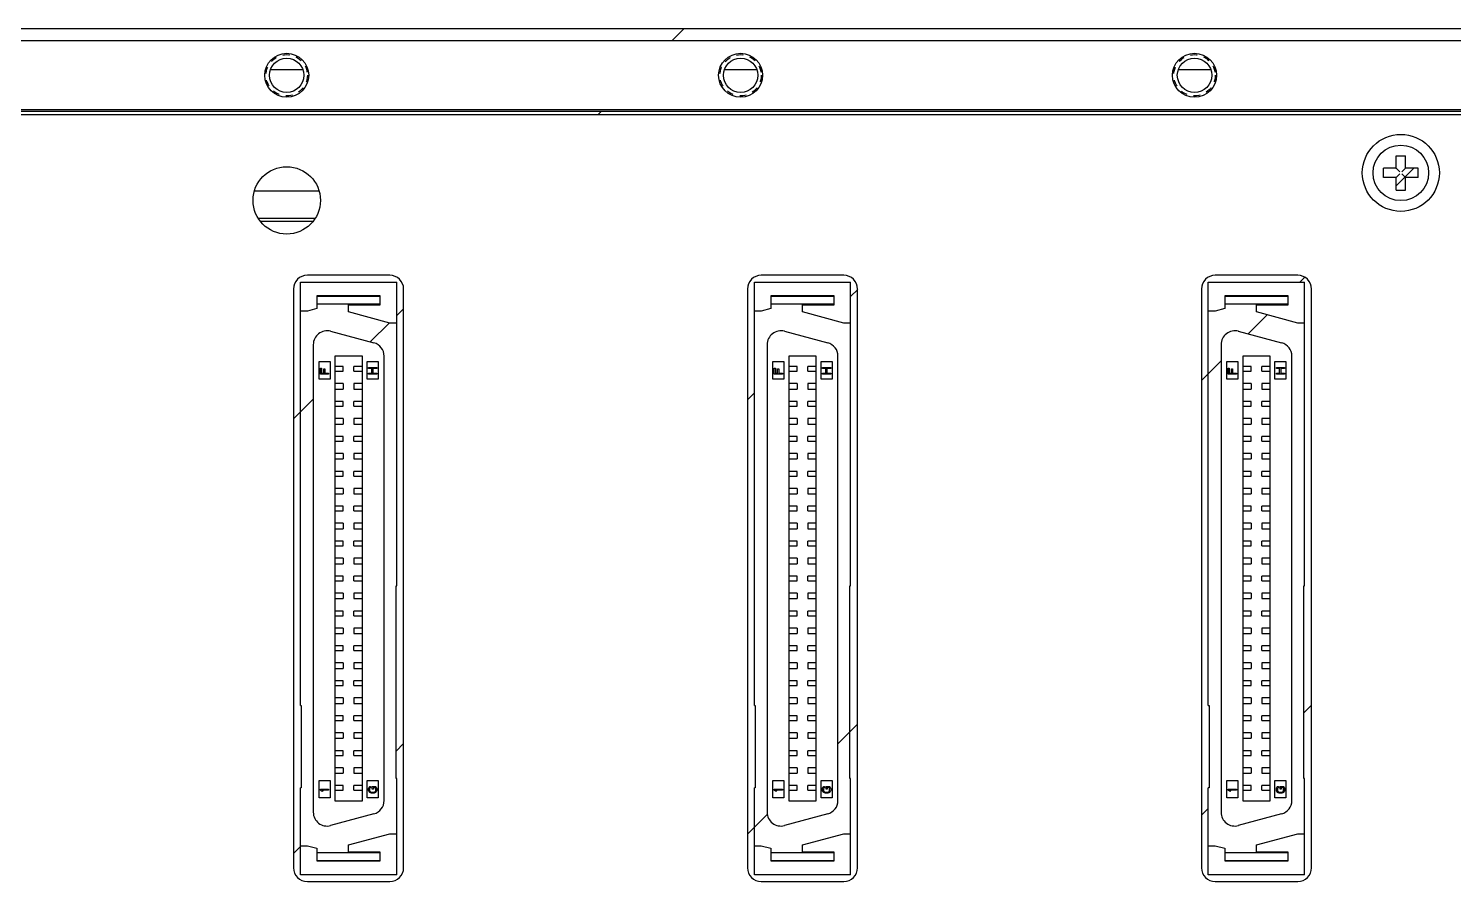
# Model space of a CAD drawing. Header units: inches. Extents: x 18 to 436, y 25 to 155.
# Drawn here: x 231.4 to 335, y 93.4 to 155.4 of the extents above; entities that cross this region are included whole.
import ezdxf

# ---------------------------------------------------------------- set-up
doc = ezdxf.new("R2010")
doc.units = ezdxf.units.IN
doc.header["$LTSCALE"] = 4.84
doc.header["$MEASUREMENT"] = 0
doc.linetypes.add('HIDDEN', pattern=[0.2, 0.1, -0.1])
for name, color, linetype in [('BSM712_PCB_ADXF_CONTINUOUS_LINE', 7, 'CONTINUOUS'), ('BSMJ712_4_001_DXF_HIDDEN_LINE', 7, 'CONTINUOUS'), ('BSMJ712_4_00DXF_CONTINUOUS_LINE', 7, 'CONTINUOUS'), ('BSMJ712_4_01DXF_CONTINUOUS_LINE', 7, 'CONTINUOUS'), ('C-1734101-5-DXF_CONTINUOUS_LINE', 7, 'CONTINUOUS'), ('GBT819_2-M2_DXF_CONTINUOUS_LINE', 7, 'CONTINUOUS')]:
    doc.layers.add(name, color=color, linetype=linetype)

msp = doc.modelspace()

# ---------------------------------------------------------------- linework, layer by layer
at = {"layer": 'BSM712_PCB_ADXF_CONTINUOUS_LINE', "color": 7, "linetype": 'Continuous'}
msp.add_line((248.29, 141.44), (252.15, 141.44), dxfattribs=at)
at = {"layer": 'BSMJ712_4_001_DXF_HIDDEN_LINE', "color": 8, "linetype": 'HIDDEN'}
for centre in [(250.22, 152.04), (283.22, 152.04), (316.22, 152.04)]:
    msp.add_circle(centre, 1.5, dxfattribs=at)
at = {"layer": 'BSMJ712_4_00DXF_CONTINUOUS_LINE', "color": 7, "linetype": 'Continuous'}
for p, q in [((20.22, 155.44), (431.22, 155.44)), ((251.4, 152.44), (249.04, 152.44)), ((284.4, 152.44), (282.04, 152.44)), ((317.4, 152.44), (315.04, 152.44)), ((20.22, 149.44), (431.22, 149.44)), ((20.52, 149.19), (430.92, 149.19)), ((247.88, 143.64), (252.56, 143.64)), ((248.15, 141.64), (252.29, 141.64)), ((257.72, 137.49), (251.72, 137.49)), ((290.72, 137.49), (284.72, 137.49)), ((323.72, 137.49), (317.72, 137.49)), ((250.72, 136.49), (250.72, 94.39)), ((258.72, 94.39), (258.72, 136.49)), ((283.72, 136.49), (283.72, 94.39)), ((291.72, 94.39), (291.72, 136.49)), ((316.72, 136.49), (316.72, 94.39)), ((324.72, 94.39), (324.72, 136.49)), ((251.72, 93.39), (257.72, 93.39)), ((284.72, 93.39), (290.72, 93.39)), ((317.72, 93.39), (323.72, 93.39))]:
    msp.add_line(p, q, dxfattribs=at)
at = {"layer": 'BSMJ712_4_00DXF_CONTINUOUS_LINE', "color": 2, "linetype": 'Continuous'}
for p, q in [((278.21, 154.54), (279.11, 155.44)), ((272.86, 149.19), (273.11, 149.44)), ((330.88, 144), (332.17, 145.28)), ((323.88, 136.99), (324.23, 137.35)), ((291.22, 135.94), (291.75, 136.46)), ((322.84, 135.96), (322.88, 136)), ((258.22, 134.56), (258.72, 135.06)), ((322.23, 135.35), (322.27, 135.39)), ((256.3, 132.64), (257.7, 134.04)), ((320.11, 133.23), (321.5, 134.62)), ((316.72, 129.84), (318.15, 131.26)), ((250.72, 127.06), (252.15, 128.48)), ((283.72, 128.44), (284.22, 128.94)), ((324.17, 105.66), (324.72, 106.21)), ((290.3, 103.41), (291.72, 104.84)), ((258.17, 102.88), (258.72, 103.44)), ((316.72, 98.21), (317.22, 98.71)), ((283.72, 96.84), (285.16, 98.28)), ((250.72, 95.44), (251.25, 95.97))]:
    msp.add_line(p, q, dxfattribs=at)
at = {"layer": 'BSMJ712_4_00DXF_CONTINUOUS_LINE', "color": 7, "linetype": 'Continuous'}
for centre, radius in [((250.22, 152.04), 1.25), ((283.22, 152.04), 1.25), ((316.22, 152.04), 1.25), ((331.22, 144.94), 2.8), ((250.22, 142.94), 2.45)]:
    msp.add_circle(centre, radius, dxfattribs=at)
for centre, radius, start, end in [((249.21, 150.82), 1.62, 90.0022, 96.4011), ((251.23, 150.82), 1.62, 83.5989, 89.9978), ((282.21, 150.82), 1.62, 90.0022, 96.4011), ((284.23, 150.82), 1.62, 83.5989, 89.9978), ((315.21, 150.82), 1.62, 90.0022, 96.4011), ((317.23, 150.82), 1.62, 83.5989, 89.9978), ((251.72, 136.49), 1, 90, 180), ((257.72, 136.49), 1, 0, 90), ((284.72, 136.49), 1, 90, 180), ((290.72, 136.49), 1, 0, 90), ((317.72, 136.49), 1, 90, 180), ((323.72, 136.49), 1, 0, 90), ((251.72, 94.39), 1, 180, 270), ((257.72, 94.39), 1, 270, 0), ((284.72, 94.39), 1, 180, 270), ((290.72, 94.39), 1, 270, 0), ((317.72, 94.39), 1, 180, 270), ((323.72, 94.39), 1, 270, 0)]:
    msp.add_arc(centre, radius, start, end, dxfattribs=at)
at = {"layer": 'BSMJ712_4_01DXF_CONTINUOUS_LINE', "color": 7, "linetype": 'Continuous'}
for p, q in [((431.02, 154.54), (20.42, 154.54)), ((20.42, 149.54), (431.02, 149.54))]:
    msp.add_line(p, q, dxfattribs=at)
for centre in [(250.22, 152.04), (283.22, 152.04), (316.22, 152.04)]:
    msp.add_circle(centre, 1.6, dxfattribs=at)
at = {"layer": 'C-1734101-5-DXF_CONTINUOUS_LINE', "color": 7, "linetype": 'Continuous'}
for p, q in [((251.22, 106.2), (251.22, 136.99)), ((251.22, 136.99), (258.22, 136.99)), ((258.22, 114.89), (258.22, 136.99)), ((284.22, 106.2), (284.22, 136.99)), ((284.22, 136.99), (291.22, 136.99)), ((291.22, 114.89), (291.22, 136.99)), ((317.22, 136.99), (324.22, 136.99)), ((317.22, 106.2), (317.22, 136.99)), ((324.22, 114.89), (324.22, 136.99)), ((252.42, 136), (252.42, 135.07)), ((257.02, 136), (252.42, 136)), ((257.02, 135.96), (252.42, 135.96)), ((257.02, 135.35), (257.02, 136)), ((290.02, 136), (285.42, 136)), ((285.42, 136), (285.42, 135.07)), ((290.02, 135.96), (285.42, 135.96)), ((290.02, 135.35), (290.02, 136)), ((323.02, 136), (318.42, 136)), ((318.42, 136), (318.42, 135.07)), ((323.02, 135.96), (318.42, 135.96)), ((323.02, 135.35), (323.02, 136)), ((251.72, 134.89), (251.22, 134.89)), ((252.42, 135.07), (251.72, 134.89)), ((257.02, 135.39), (252.42, 135.39)), ((254.72, 134.83), (254.72, 135.35)), ((254.72, 135.35), (257.02, 135.35)), ((257.72, 134.02), (254.72, 134.83)), ((284.72, 134.89), (284.22, 134.89)), ((285.42, 135.07), (284.72, 134.89)), ((290.02, 135.39), (285.42, 135.39)), ((287.72, 135.35), (290.02, 135.35)), ((287.72, 134.83), (287.72, 135.35)), ((290.72, 134.02), (287.72, 134.83)), ((317.72, 134.89), (317.22, 134.89)), ((318.42, 135.07), (317.72, 134.89)), ((323.02, 135.39), (318.42, 135.39)), ((320.72, 135.35), (323.02, 135.35)), ((320.72, 134.83), (320.72, 135.35)), ((323.72, 134.02), (320.72, 134.83)), ((258.22, 134.02), (257.72, 134.02)), ((291.22, 134.02), (290.72, 134.02)), ((324.22, 134.02), (323.72, 134.02)), ((253.4, 133.42), (256.55, 132.58)), ((286.4, 133.42), (289.55, 132.58)), ((319.4, 133.42), (322.55, 132.58)), ((252.15, 132.45), (252.15, 98.43)), ((253.75, 99.25), (253.75, 131.63)), ((253.75, 131.63), (255.7, 131.63)), ((255.7, 131.63), (255.7, 99.25)), ((257.3, 99.28), (257.3, 131.61)), ((285.15, 132.45), (285.15, 98.43)), ((286.75, 131.63), (288.7, 131.63)), ((286.75, 99.25), (286.75, 131.63)), ((288.7, 131.63), (288.7, 99.25)), ((290.3, 99.28), (290.3, 131.61)), ((318.15, 132.45), (318.15, 98.43)), ((319.75, 131.63), (321.7, 131.63)), ((319.75, 99.25), (319.75, 131.63)), ((321.7, 131.63), (321.7, 99.25)), ((323.3, 99.28), (323.3, 131.61)), ((252.57, 129.94), (252.57, 131.21)), ((252.57, 131.21), (253.37, 131.21)), ((252.67, 130.29), (252.67, 130.74)), ((252.67, 130.74), (252.75, 130.74)), ((252.75, 130.74), (252.75, 130.37)), ((252.91, 130.37), (252.91, 130.69)), ((252.91, 130.69), (252.99, 130.69)), ((252.99, 130.69), (252.99, 130.37)), ((253.37, 131.21), (253.37, 129.94)), ((254.33, 130.85), (253.75, 130.85)), ((254.33, 130.51), (254.33, 130.85)), ((255.11, 130.51), (255.11, 130.85)), ((255.7, 130.85), (255.11, 130.85)), ((256.07, 129.94), (256.07, 131.21)), ((256.07, 131.21), (256.87, 131.21)), ((256.17, 130.72), (256.17, 130.79)), ((256.17, 130.79), (256.77, 130.79)), ((256.41, 130.72), (256.17, 130.72)), ((256.41, 130.37), (256.41, 130.72)), ((256.49, 130.72), (256.49, 130.37)), ((256.77, 130.72), (256.49, 130.72)), ((256.77, 130.79), (256.77, 130.72)), ((256.87, 131.21), (256.87, 129.94)), ((285.57, 131.21), (286.37, 131.21)), ((285.57, 129.94), (285.57, 131.21)), ((285.67, 130.74), (285.75, 130.74)), ((285.67, 130.29), (285.67, 130.74)), ((285.75, 130.74), (285.75, 130.37)), ((285.91, 130.69), (285.99, 130.69)), ((285.91, 130.37), (285.91, 130.69)), ((285.99, 130.69), (285.99, 130.37)), ((286.37, 131.21), (286.37, 129.94)), ((287.33, 130.85), (286.75, 130.85)), ((287.33, 130.51), (287.33, 130.85)), ((288.7, 130.85), (288.11, 130.85)), ((288.11, 130.51), (288.11, 130.85)), ((289.07, 131.21), (289.87, 131.21)), ((289.07, 129.94), (289.07, 131.21)), ((289.17, 130.79), (289.77, 130.79)), ((289.17, 130.72), (289.17, 130.79)), ((289.41, 130.72), (289.17, 130.72)), ((289.41, 130.37), (289.41, 130.72)), ((289.77, 130.72), (289.49, 130.72)), ((289.49, 130.72), (289.49, 130.37)), ((289.77, 130.79), (289.77, 130.72)), ((289.87, 131.21), (289.87, 129.94)), ((318.57, 131.21), (319.37, 131.21)), ((318.57, 129.94), (318.57, 131.21)), ((318.67, 130.74), (318.75, 130.74)), ((318.67, 130.29), (318.67, 130.74)), ((318.75, 130.74), (318.75, 130.37)), ((318.91, 130.69), (318.99, 130.69)), ((318.91, 130.37), (318.91, 130.69)), ((318.99, 130.69), (318.99, 130.37)), ((319.37, 131.21), (319.37, 129.94)), ((320.33, 130.85), (319.75, 130.85)), ((320.33, 130.51), (320.33, 130.85)), ((321.7, 130.85), (321.11, 130.85)), ((321.11, 130.51), (321.11, 130.85)), ((322.07, 131.21), (322.87, 131.21)), ((322.07, 129.94), (322.07, 131.21)), ((322.17, 130.79), (322.77, 130.79)), ((322.17, 130.72), (322.17, 130.79)), ((322.41, 130.72), (322.17, 130.72)), ((322.41, 130.37), (322.41, 130.72)), ((322.77, 130.72), (322.49, 130.72)), ((322.49, 130.72), (322.49, 130.37)), ((322.77, 130.79), (322.77, 130.72)), ((322.87, 131.21), (322.87, 129.94)), ((253.37, 129.94), (252.57, 129.94)), ((253.27, 130.29), (252.67, 130.29)), ((252.75, 130.37), (252.91, 130.37)), ((252.99, 130.37), (253.27, 130.37)), ((253.27, 130.37), (253.27, 130.29)), ((253.75, 130.51), (254.33, 130.51)), ((254.33, 129.61), (253.75, 129.61)), ((254.33, 129.61), (254.33, 129.21)), ((255.11, 130.51), (255.7, 130.51)), ((255.11, 129.61), (255.11, 129.21)), ((255.7, 129.61), (255.11, 129.61)), ((256.87, 129.94), (256.07, 129.94)), ((256.17, 130.29), (256.17, 130.37)), ((256.17, 130.37), (256.41, 130.37)), ((256.77, 130.29), (256.17, 130.29)), ((256.49, 130.37), (256.77, 130.37)), ((256.77, 130.37), (256.77, 130.29)), ((286.37, 129.94), (285.57, 129.94)), ((286.27, 130.29), (285.67, 130.29)), ((285.75, 130.37), (285.91, 130.37)), ((285.99, 130.37), (286.27, 130.37)), ((286.27, 130.37), (286.27, 130.29)), ((286.75, 130.51), (287.33, 130.51)), ((287.33, 129.61), (286.75, 129.61)), ((287.33, 129.61), (287.33, 129.21)), ((288.11, 130.51), (288.7, 130.51)), ((288.7, 129.61), (288.11, 129.61)), ((288.11, 129.61), (288.11, 129.21)), ((289.87, 129.94), (289.07, 129.94)), ((289.17, 130.37), (289.41, 130.37)), ((289.17, 130.29), (289.17, 130.37)), ((289.77, 130.29), (289.17, 130.29)), ((289.49, 130.37), (289.77, 130.37)), ((289.77, 130.37), (289.77, 130.29)), ((319.37, 129.94), (318.57, 129.94)), ((319.27, 130.29), (318.67, 130.29)), ((318.75, 130.37), (318.91, 130.37)), ((318.99, 130.37), (319.27, 130.37)), ((319.27, 130.37), (319.27, 130.29)), ((319.75, 130.51), (320.33, 130.51)), ((320.33, 129.61), (319.75, 129.61)), ((320.33, 129.61), (320.33, 129.21)), ((321.11, 130.51), (321.7, 130.51)), ((321.7, 129.61), (321.11, 129.61)), ((321.11, 129.61), (321.11, 129.21)), ((322.87, 129.94), (322.07, 129.94)), ((322.17, 130.37), (322.41, 130.37)), ((322.17, 130.29), (322.17, 130.37)), ((322.77, 130.29), (322.17, 130.29)), ((322.49, 130.37), (322.77, 130.37)), ((322.77, 130.37), (322.77, 130.29)), ((253.75, 129.21), (254.33, 129.21)), ((255.11, 129.21), (255.7, 129.21)), ((286.75, 129.21), (287.33, 129.21)), ((288.11, 129.21), (288.7, 129.21)), ((319.75, 129.21), (320.33, 129.21)), ((321.11, 129.21), (321.7, 129.21)), ((254.33, 128.31), (253.75, 128.31)), ((253.75, 127.97), (254.33, 127.97)), ((254.33, 127.97), (254.33, 128.31)), ((255.11, 127.97), (255.11, 128.31)), ((255.7, 128.31), (255.11, 128.31)), ((255.11, 127.97), (255.7, 127.97)), ((287.33, 128.31), (286.75, 128.31)), ((286.75, 127.97), (287.33, 127.97)), ((287.33, 127.97), (287.33, 128.31)), ((288.7, 128.31), (288.11, 128.31)), ((288.11, 127.97), (288.11, 128.31)), ((288.11, 127.97), (288.7, 127.97)), ((320.33, 128.31), (319.75, 128.31)), ((319.75, 127.97), (320.33, 127.97)), ((320.33, 127.97), (320.33, 128.31)), ((321.7, 128.31), (321.11, 128.31)), ((321.11, 127.97), (321.11, 128.31)), ((321.11, 127.97), (321.7, 127.97)), ((254.33, 127.07), (253.75, 127.07)), ((253.75, 126.67), (254.33, 126.67)), ((254.33, 127.07), (254.33, 126.67)), ((255.11, 127.07), (255.11, 126.67)), ((255.7, 127.07), (255.11, 127.07)), ((255.11, 126.67), (255.7, 126.67)), ((287.33, 127.07), (286.75, 127.07)), ((286.75, 126.67), (287.33, 126.67)), ((287.33, 127.07), (287.33, 126.67)), ((288.7, 127.07), (288.11, 127.07)), ((288.11, 127.07), (288.11, 126.67)), ((288.11, 126.67), (288.7, 126.67)), ((320.33, 127.07), (319.75, 127.07)), ((319.75, 126.67), (320.33, 126.67)), ((320.33, 127.07), (320.33, 126.67)), ((321.7, 127.07), (321.11, 127.07)), ((321.11, 127.07), (321.11, 126.67)), ((321.11, 126.67), (321.7, 126.67)), ((254.33, 125.77), (253.75, 125.77)), ((253.75, 125.43), (254.33, 125.43)), ((254.33, 125.43), (254.33, 125.77)), ((255.11, 125.43), (255.11, 125.77)), ((255.7, 125.77), (255.11, 125.77)), ((255.11, 125.43), (255.7, 125.43)), ((287.33, 125.77), (286.75, 125.77)), ((286.75, 125.43), (287.33, 125.43)), ((287.33, 125.43), (287.33, 125.77)), ((288.7, 125.77), (288.11, 125.77)), ((288.11, 125.43), (288.11, 125.77)), ((288.11, 125.43), (288.7, 125.43)), ((320.33, 125.77), (319.75, 125.77)), ((319.75, 125.43), (320.33, 125.43)), ((320.33, 125.43), (320.33, 125.77)), ((321.7, 125.77), (321.11, 125.77)), ((321.11, 125.43), (321.11, 125.77)), ((321.11, 125.43), (321.7, 125.43)), ((254.33, 124.53), (253.75, 124.53)), ((254.33, 124.53), (254.33, 124.13)), ((255.11, 124.53), (255.11, 124.13)), ((255.7, 124.53), (255.11, 124.53)), ((287.33, 124.53), (286.75, 124.53)), ((287.33, 124.53), (287.33, 124.13)), ((288.7, 124.53), (288.11, 124.53)), ((288.11, 124.53), (288.11, 124.13)), ((320.33, 124.53), (319.75, 124.53)), ((320.33, 124.53), (320.33, 124.13)), ((321.7, 124.53), (321.11, 124.53)), ((321.11, 124.53), (321.11, 124.13)), ((253.75, 124.13), (254.33, 124.13)), ((255.11, 124.13), (255.7, 124.13)), ((286.75, 124.13), (287.33, 124.13)), ((288.11, 124.13), (288.7, 124.13)), ((319.75, 124.13), (320.33, 124.13)), ((321.11, 124.13), (321.7, 124.13)), ((254.33, 123.23), (253.75, 123.23)), ((253.75, 122.89), (254.33, 122.89)), ((254.33, 122.89), (254.33, 123.23)), ((255.11, 122.89), (255.11, 123.23)), ((255.7, 123.23), (255.11, 123.23)), ((255.11, 122.89), (255.7, 122.89)), ((287.33, 123.23), (286.75, 123.23)), ((286.75, 122.89), (287.33, 122.89)), ((287.33, 122.89), (287.33, 123.23)), ((288.7, 123.23), (288.11, 123.23)), ((288.11, 122.89), (288.11, 123.23)), ((288.11, 122.89), (288.7, 122.89)), ((320.33, 123.23), (319.75, 123.23)), ((319.75, 122.89), (320.33, 122.89)), ((320.33, 122.89), (320.33, 123.23)), ((321.7, 123.23), (321.11, 123.23)), ((321.11, 122.89), (321.11, 123.23)), ((321.11, 122.89), (321.7, 122.89)), ((254.33, 121.99), (253.75, 121.99)), ((253.75, 121.59), (254.33, 121.59)), ((254.33, 121.99), (254.33, 121.59)), ((255.11, 121.99), (255.11, 121.59)), ((255.7, 121.99), (255.11, 121.99)), ((255.11, 121.59), (255.7, 121.59)), ((287.33, 121.99), (286.75, 121.99)), ((286.75, 121.59), (287.33, 121.59)), ((287.33, 121.99), (287.33, 121.59)), ((288.7, 121.99), (288.11, 121.99)), ((288.11, 121.99), (288.11, 121.59)), ((288.11, 121.59), (288.7, 121.59)), ((320.33, 121.99), (319.75, 121.99)), ((319.75, 121.59), (320.33, 121.59)), ((320.33, 121.99), (320.33, 121.59)), ((321.7, 121.99), (321.11, 121.99)), ((321.11, 121.99), (321.11, 121.59)), ((321.11, 121.59), (321.7, 121.59)), ((254.33, 120.69), (253.75, 120.69)), ((253.75, 120.35), (254.33, 120.35)), ((254.33, 120.35), (254.33, 120.69)), ((255.11, 120.35), (255.11, 120.69)), ((255.7, 120.69), (255.11, 120.69)), ((255.11, 120.35), (255.7, 120.35)), ((287.33, 120.69), (286.75, 120.69)), ((286.75, 120.35), (287.33, 120.35)), ((287.33, 120.35), (287.33, 120.69)), ((288.7, 120.69), (288.11, 120.69)), ((288.11, 120.35), (288.11, 120.69)), ((288.11, 120.35), (288.7, 120.35)), ((320.33, 120.69), (319.75, 120.69)), ((319.75, 120.35), (320.33, 120.35)), ((320.33, 120.35), (320.33, 120.69)), ((321.7, 120.69), (321.11, 120.69)), ((321.11, 120.35), (321.11, 120.69)), ((321.11, 120.35), (321.7, 120.35)), ((254.33, 119.45), (253.75, 119.45)), ((254.33, 119.45), (254.33, 119.05)), ((255.11, 119.45), (255.11, 119.05)), ((255.7, 119.45), (255.11, 119.45)), ((287.33, 119.45), (286.75, 119.45)), ((287.33, 119.45), (287.33, 119.05)), ((288.7, 119.45), (288.11, 119.45)), ((288.11, 119.45), (288.11, 119.05)), ((320.33, 119.45), (319.75, 119.45)), ((320.33, 119.45), (320.33, 119.05)), ((321.7, 119.45), (321.11, 119.45)), ((321.11, 119.45), (321.11, 119.05)), ((253.75, 119.05), (254.33, 119.05)), ((254.33, 118.15), (253.75, 118.15)), ((254.33, 117.81), (254.33, 118.15)), ((255.11, 119.05), (255.7, 119.05)), ((255.11, 117.81), (255.11, 118.15)), ((255.7, 118.15), (255.11, 118.15)), ((286.75, 119.05), (287.33, 119.05)), ((287.33, 118.15), (286.75, 118.15)), ((287.33, 117.81), (287.33, 118.15)), ((288.11, 119.05), (288.7, 119.05)), ((288.7, 118.15), (288.11, 118.15)), ((288.11, 117.81), (288.11, 118.15)), ((319.75, 119.05), (320.33, 119.05)), ((320.33, 118.15), (319.75, 118.15)), ((320.33, 117.81), (320.33, 118.15)), ((321.11, 119.05), (321.7, 119.05)), ((321.7, 118.15), (321.11, 118.15)), ((321.11, 117.81), (321.11, 118.15)), ((253.75, 117.81), (254.33, 117.81)), ((255.11, 117.81), (255.7, 117.81)), ((286.75, 117.81), (287.33, 117.81)), ((288.11, 117.81), (288.7, 117.81)), ((319.75, 117.81), (320.33, 117.81)), ((321.11, 117.81), (321.7, 117.81)), ((254.33, 116.91), (253.75, 116.91)), ((253.75, 116.51), (254.33, 116.51)), ((254.33, 116.91), (254.33, 116.51)), ((255.11, 116.91), (255.11, 116.51)), ((255.7, 116.91), (255.11, 116.91)), ((255.11, 116.51), (255.7, 116.51)), ((287.33, 116.91), (286.75, 116.91)), ((286.75, 116.51), (287.33, 116.51)), ((287.33, 116.91), (287.33, 116.51)), ((288.7, 116.91), (288.11, 116.91)), ((288.11, 116.91), (288.11, 116.51)), ((288.11, 116.51), (288.7, 116.51)), ((320.33, 116.91), (319.75, 116.91)), ((319.75, 116.51), (320.33, 116.51)), ((320.33, 116.91), (320.33, 116.51)), ((321.7, 116.91), (321.11, 116.91)), ((321.11, 116.91), (321.11, 116.51)), ((321.11, 116.51), (321.7, 116.51)), ((254.33, 115.61), (253.75, 115.61)), ((253.75, 115.27), (254.33, 115.27)), ((254.33, 115.27), (254.33, 115.61)), ((255.11, 115.27), (255.11, 115.61)), ((255.7, 115.61), (255.11, 115.61)), ((255.11, 115.27), (255.7, 115.27)), ((287.33, 115.61), (286.75, 115.61)), ((286.75, 115.27), (287.33, 115.27)), ((287.33, 115.27), (287.33, 115.61)), ((288.7, 115.61), (288.11, 115.61)), ((288.11, 115.27), (288.11, 115.61)), ((288.11, 115.27), (288.7, 115.27)), ((320.33, 115.61), (319.75, 115.61)), ((319.75, 115.27), (320.33, 115.27)), ((320.33, 115.27), (320.33, 115.61)), ((321.7, 115.61), (321.11, 115.61)), ((321.11, 115.27), (321.11, 115.61)), ((321.11, 115.27), (321.7, 115.27)), ((254.33, 114.37), (253.75, 114.37)), ((253.75, 113.97), (254.33, 113.97)), ((254.33, 114.37), (254.33, 113.97)), ((255.11, 114.37), (255.11, 113.97)), ((255.7, 114.37), (255.11, 114.37)), ((255.11, 113.97), (255.7, 113.97)), ((258.17, 100.89), (258.17, 114.89)), ((258.17, 114.89), (258.22, 114.89)), ((287.33, 114.37), (286.75, 114.37)), ((286.75, 113.97), (287.33, 113.97)), ((287.33, 114.37), (287.33, 113.97)), ((288.7, 114.37), (288.11, 114.37)), ((288.11, 114.37), (288.11, 113.97)), ((288.11, 113.97), (288.7, 113.97)), ((291.17, 114.89), (291.22, 114.89)), ((291.17, 100.89), (291.17, 114.89)), ((320.33, 114.37), (319.75, 114.37)), ((319.75, 113.97), (320.33, 113.97)), ((320.33, 114.37), (320.33, 113.97)), ((321.7, 114.37), (321.11, 114.37)), ((321.11, 114.37), (321.11, 113.97)), ((321.11, 113.97), (321.7, 113.97)), ((324.17, 114.89), (324.22, 114.89)), ((324.17, 100.89), (324.17, 114.89)), ((254.33, 113.07), (253.75, 113.07)), ((254.33, 112.73), (254.33, 113.07)), ((255.11, 112.73), (255.11, 113.07)), ((255.7, 113.07), (255.11, 113.07)), ((287.33, 113.07), (286.75, 113.07)), ((287.33, 112.73), (287.33, 113.07)), ((288.7, 113.07), (288.11, 113.07)), ((288.11, 112.73), (288.11, 113.07)), ((320.33, 113.07), (319.75, 113.07)), ((320.33, 112.73), (320.33, 113.07)), ((321.7, 113.07), (321.11, 113.07)), ((321.11, 112.73), (321.11, 113.07)), ((253.75, 112.73), (254.33, 112.73)), ((255.11, 112.73), (255.7, 112.73)), ((286.75, 112.73), (287.33, 112.73)), ((288.11, 112.73), (288.7, 112.73)), ((319.75, 112.73), (320.33, 112.73)), ((321.11, 112.73), (321.7, 112.73)), ((254.33, 111.83), (253.75, 111.83)), ((253.75, 111.43), (254.33, 111.43)), ((254.33, 111.83), (254.33, 111.43)), ((255.11, 111.83), (255.11, 111.43)), ((255.7, 111.83), (255.11, 111.83)), ((255.11, 111.43), (255.7, 111.43)), ((287.33, 111.83), (286.75, 111.83)), ((286.75, 111.43), (287.33, 111.43)), ((287.33, 111.83), (287.33, 111.43)), ((288.7, 111.83), (288.11, 111.83)), ((288.11, 111.83), (288.11, 111.43)), ((288.11, 111.43), (288.7, 111.43)), ((320.33, 111.83), (319.75, 111.83)), ((319.75, 111.43), (320.33, 111.43)), ((320.33, 111.83), (320.33, 111.43)), ((321.7, 111.83), (321.11, 111.83)), ((321.11, 111.83), (321.11, 111.43)), ((321.11, 111.43), (321.7, 111.43)), ((254.33, 110.53), (253.75, 110.53)), ((253.75, 110.19), (254.33, 110.19)), ((254.33, 110.19), (254.33, 110.53)), ((255.11, 110.19), (255.11, 110.53)), ((255.7, 110.53), (255.11, 110.53)), ((255.11, 110.19), (255.7, 110.19)), ((287.33, 110.53), (286.75, 110.53)), ((286.75, 110.19), (287.33, 110.19)), ((287.33, 110.19), (287.33, 110.53)), ((288.7, 110.53), (288.11, 110.53)), ((288.11, 110.19), (288.11, 110.53)), ((288.11, 110.19), (288.7, 110.19)), ((320.33, 110.53), (319.75, 110.53)), ((319.75, 110.19), (320.33, 110.19)), ((320.33, 110.19), (320.33, 110.53)), ((321.7, 110.53), (321.11, 110.53)), ((321.11, 110.19), (321.11, 110.53)), ((321.11, 110.19), (321.7, 110.19)), ((254.33, 109.29), (253.75, 109.29)), ((253.75, 108.89), (254.33, 108.89)), ((254.33, 109.29), (254.33, 108.89)), ((255.11, 109.29), (255.11, 108.89)), ((255.7, 109.29), (255.11, 109.29)), ((255.11, 108.89), (255.7, 108.89)), ((287.33, 109.29), (286.75, 109.29)), ((286.75, 108.89), (287.33, 108.89)), ((287.33, 109.29), (287.33, 108.89)), ((288.7, 109.29), (288.11, 109.29)), ((288.11, 109.29), (288.11, 108.89)), ((288.11, 108.89), (288.7, 108.89)), ((320.33, 109.29), (319.75, 109.29)), ((319.75, 108.89), (320.33, 108.89)), ((320.33, 109.29), (320.33, 108.89)), ((321.7, 109.29), (321.11, 109.29)), ((321.11, 109.29), (321.11, 108.89)), ((321.11, 108.89), (321.7, 108.89)), ((254.33, 107.99), (253.75, 107.99)), ((254.33, 107.65), (254.33, 107.99)), ((255.11, 107.65), (255.11, 107.99)), ((255.7, 107.99), (255.11, 107.99)), ((287.33, 107.99), (286.75, 107.99)), ((287.33, 107.65), (287.33, 107.99)), ((288.7, 107.99), (288.11, 107.99)), ((288.11, 107.65), (288.11, 107.99)), ((320.33, 107.99), (319.75, 107.99)), ((320.33, 107.65), (320.33, 107.99)), ((321.7, 107.99), (321.11, 107.99)), ((321.11, 107.65), (321.11, 107.99)), ((253.75, 107.65), (254.33, 107.65)), ((254.33, 106.75), (253.75, 106.75)), ((254.33, 106.75), (254.33, 106.35)), ((255.11, 107.65), (255.7, 107.65)), ((255.7, 106.75), (255.11, 106.75)), ((255.11, 106.75), (255.11, 106.35)), ((286.75, 107.65), (287.33, 107.65)), ((287.33, 106.75), (286.75, 106.75)), ((287.33, 106.75), (287.33, 106.35)), ((288.11, 107.65), (288.7, 107.65)), ((288.7, 106.75), (288.11, 106.75)), ((288.11, 106.75), (288.11, 106.35)), ((319.75, 107.65), (320.33, 107.65)), ((320.33, 106.75), (319.75, 106.75)), ((320.33, 106.75), (320.33, 106.35)), ((321.11, 107.65), (321.7, 107.65)), ((321.7, 106.75), (321.11, 106.75)), ((321.11, 106.75), (321.11, 106.35)), ((251.22, 106.2), (251.28, 106.2)), ((251.28, 106.2), (251.28, 100.2)), ((253.75, 106.35), (254.33, 106.35)), ((255.11, 106.35), (255.7, 106.35)), ((284.22, 106.2), (284.28, 106.2)), ((284.28, 106.2), (284.28, 100.2)), ((286.75, 106.35), (287.33, 106.35)), ((288.11, 106.35), (288.7, 106.35)), ((317.22, 106.2), (317.28, 106.2)), ((317.28, 106.2), (317.28, 100.2)), ((319.75, 106.35), (320.33, 106.35)), ((321.11, 106.35), (321.7, 106.35)), ((254.33, 105.45), (253.75, 105.45)), ((253.75, 105.11), (254.33, 105.11)), ((254.33, 105.11), (254.33, 105.45)), ((255.7, 105.45), (255.11, 105.45)), ((255.11, 105.11), (255.11, 105.45)), ((255.11, 105.11), (255.7, 105.11)), ((287.33, 105.45), (286.75, 105.45)), ((286.75, 105.11), (287.33, 105.11)), ((287.33, 105.11), (287.33, 105.45)), ((288.7, 105.45), (288.11, 105.45)), ((288.11, 105.11), (288.11, 105.45)), ((288.11, 105.11), (288.7, 105.11)), ((320.33, 105.45), (319.75, 105.45)), ((319.75, 105.11), (320.33, 105.11)), ((320.33, 105.11), (320.33, 105.45)), ((321.7, 105.45), (321.11, 105.45)), ((321.11, 105.11), (321.11, 105.45)), ((321.11, 105.11), (321.7, 105.11)), ((254.33, 104.21), (253.75, 104.21)), ((253.75, 103.81), (254.33, 103.81)), ((254.33, 104.21), (254.33, 103.81)), ((255.7, 104.21), (255.11, 104.21)), ((255.11, 104.21), (255.11, 103.81)), ((255.11, 103.81), (255.7, 103.81)), ((287.33, 104.21), (286.75, 104.21)), ((286.75, 103.81), (287.33, 103.81)), ((287.33, 104.21), (287.33, 103.81)), ((288.7, 104.21), (288.11, 104.21)), ((288.11, 104.21), (288.11, 103.81)), ((288.11, 103.81), (288.7, 103.81)), ((320.33, 104.21), (319.75, 104.21)), ((319.75, 103.81), (320.33, 103.81)), ((320.33, 104.21), (320.33, 103.81)), ((321.7, 104.21), (321.11, 104.21)), ((321.11, 104.21), (321.11, 103.81)), ((321.11, 103.81), (321.7, 103.81)), ((254.33, 102.91), (253.75, 102.91)), ((253.75, 102.57), (254.33, 102.57)), ((254.33, 102.57), (254.33, 102.91)), ((255.7, 102.91), (255.11, 102.91)), ((255.11, 102.57), (255.11, 102.91)), ((255.11, 102.57), (255.7, 102.57)), ((287.33, 102.91), (286.75, 102.91)), ((286.75, 102.57), (287.33, 102.57)), ((287.33, 102.57), (287.33, 102.91)), ((288.7, 102.91), (288.11, 102.91)), ((288.11, 102.57), (288.11, 102.91)), ((288.11, 102.57), (288.7, 102.57)), ((320.33, 102.91), (319.75, 102.91)), ((319.75, 102.57), (320.33, 102.57)), ((320.33, 102.57), (320.33, 102.91)), ((321.7, 102.91), (321.11, 102.91)), ((321.11, 102.57), (321.11, 102.91)), ((321.11, 102.57), (321.7, 102.57)), ((254.33, 101.67), (253.75, 101.67)), ((254.33, 101.67), (254.33, 101.27)), ((255.7, 101.67), (255.11, 101.67)), ((255.11, 101.67), (255.11, 101.27)), ((287.33, 101.67), (286.75, 101.67)), ((287.33, 101.67), (287.33, 101.27)), ((288.7, 101.67), (288.11, 101.67)), ((288.11, 101.67), (288.11, 101.27)), ((320.33, 101.67), (319.75, 101.67)), ((320.33, 101.67), (320.33, 101.27)), ((321.7, 101.67), (321.11, 101.67)), ((321.11, 101.67), (321.11, 101.27)), ((252.57, 100.74), (253.37, 100.74)), ((252.57, 99.47), (252.57, 100.74)), ((253.37, 100.74), (253.37, 99.47)), ((253.75, 101.27), (254.33, 101.27)), ((255.11, 101.27), (255.7, 101.27)), ((256.07, 100.74), (256.87, 100.74)), ((256.07, 99.47), (256.07, 100.74)), ((256.87, 100.74), (256.87, 99.47)), ((258.22, 100.89), (258.17, 100.89)), ((258.22, 93.89), (258.22, 100.89)), ((285.57, 100.74), (286.37, 100.74)), ((285.57, 99.47), (285.57, 100.74)), ((286.37, 100.74), (286.37, 99.47)), ((286.75, 101.27), (287.33, 101.27)), ((288.11, 101.27), (288.7, 101.27)), ((289.07, 100.74), (289.87, 100.74)), ((289.07, 99.47), (289.07, 100.74)), ((289.87, 100.74), (289.87, 99.47)), ((291.22, 100.89), (291.17, 100.89)), ((291.22, 93.89), (291.22, 100.89)), ((318.57, 100.74), (319.37, 100.74)), ((318.57, 99.47), (318.57, 100.74)), ((319.37, 100.74), (319.37, 99.47)), ((319.75, 101.27), (320.33, 101.27)), ((321.11, 101.27), (321.7, 101.27)), ((322.07, 100.74), (322.87, 100.74)), ((322.07, 99.47), (322.07, 100.74)), ((322.87, 100.74), (322.87, 99.47)), ((324.22, 100.89), (324.17, 100.89)), ((324.22, 93.89), (324.22, 100.89)), ((251.28, 100.2), (251.22, 100.2)), ((251.22, 93.89), (251.22, 100.2)), ((253.37, 99.47), (252.57, 99.47)), ((252.67, 100.12), (253.27, 100.12)), ((252.67, 100.05), (252.67, 100.12)), ((252.76, 99.97), (252.67, 100.05)), ((252.86, 99.97), (252.76, 99.97)), ((253.27, 100.05), (252.77, 100.05)), ((252.77, 100.05), (252.86, 99.97)), ((253.27, 100.12), (253.27, 100.05)), ((254.33, 100.37), (253.75, 100.37)), ((253.75, 100.03), (254.33, 100.03)), ((254.33, 100.03), (254.33, 100.37)), ((255.7, 100.37), (255.11, 100.37)), ((255.11, 100.03), (255.11, 100.37)), ((255.11, 100.03), (255.7, 100.03)), ((256.87, 99.47), (256.07, 99.47)), ((256.17, 100.14), (256.18, 100.2)), ((256.17, 100.02), (256.17, 100.14)), ((256.18, 99.96), (256.17, 100.02)), ((256.18, 100.2), (256.21, 100.25)), ((256.21, 99.91), (256.18, 99.96)), ((256.21, 100.25), (256.26, 100.3)), ((256.26, 99.86), (256.21, 99.91)), ((256.26, 100.19), (256.25, 100.14)), ((256.25, 100.14), (256.25, 100.02)), ((256.25, 100.02), (256.26, 99.97)), ((256.26, 100.3), (256.32, 100.31)), ((256.29, 100.22), (256.26, 100.19)), ((256.26, 99.97), (256.29, 99.94)), ((256.31, 99.84), (256.26, 99.86)), ((256.32, 100.24), (256.29, 100.22)), ((256.29, 99.94), (256.32, 99.91)), ((256.38, 99.82), (256.31, 99.84)), ((256.32, 100.31), (256.32, 100.24)), ((256.32, 99.91), (256.38, 99.9)), ((256.38, 99.9), (256.57, 99.9)), ((256.57, 99.82), (256.38, 99.82)), ((256.44, 100.31), (256.63, 100.31)), ((256.44, 100.12), (256.44, 100.31)), ((256.52, 100.12), (256.44, 100.12)), ((256.62, 100.24), (256.52, 100.24)), ((256.52, 100.24), (256.52, 100.12)), ((256.57, 99.9), (256.62, 99.91)), ((256.63, 99.84), (256.57, 99.82)), ((256.66, 100.22), (256.62, 100.24)), ((256.62, 99.91), (256.66, 99.94)), ((256.63, 100.31), (256.68, 100.3)), ((256.68, 99.86), (256.63, 99.84)), ((256.68, 100.19), (256.66, 100.22)), ((256.66, 99.94), (256.68, 99.97)), ((256.68, 100.3), (256.73, 100.25)), ((256.69, 100.14), (256.68, 100.19)), ((256.68, 99.97), (256.69, 100.02)), ((256.73, 99.91), (256.68, 99.86)), ((256.69, 100.02), (256.69, 100.14)), ((256.73, 100.25), (256.76, 100.2)), ((256.76, 99.96), (256.73, 99.91)), ((256.76, 100.2), (256.77, 100.14)), ((256.77, 100.02), (256.76, 99.96)), ((256.77, 100.14), (256.77, 100.02)), ((284.28, 100.2), (284.22, 100.2)), ((284.22, 93.89), (284.22, 100.2)), ((286.37, 99.47), (285.57, 99.47)), ((285.67, 100.12), (286.27, 100.12)), ((285.67, 100.05), (285.67, 100.12)), ((285.76, 99.97), (285.67, 100.05)), ((285.86, 99.97), (285.76, 99.97)), ((286.27, 100.05), (285.77, 100.05)), ((285.77, 100.05), (285.86, 99.97)), ((286.27, 100.12), (286.27, 100.05)), ((287.33, 100.37), (286.75, 100.37)), ((286.75, 100.03), (287.33, 100.03)), ((287.33, 100.03), (287.33, 100.37)), ((288.7, 100.37), (288.11, 100.37)), ((288.11, 100.03), (288.11, 100.37)), ((288.11, 100.03), (288.7, 100.03)), ((289.87, 99.47), (289.07, 99.47)), ((289.17, 100.14), (289.18, 100.2)), ((289.17, 100.02), (289.17, 100.14)), ((289.18, 99.96), (289.17, 100.02)), ((289.18, 100.2), (289.21, 100.25)), ((289.21, 99.91), (289.18, 99.96)), ((289.21, 100.25), (289.26, 100.3)), ((289.26, 99.86), (289.21, 99.91)), ((289.26, 100.19), (289.25, 100.14)), ((289.25, 100.14), (289.25, 100.02)), ((289.25, 100.02), (289.26, 99.97)), ((289.26, 100.3), (289.32, 100.31)), ((289.29, 100.22), (289.26, 100.19)), ((289.26, 99.97), (289.29, 99.94)), ((289.31, 99.84), (289.26, 99.86)), ((289.32, 100.24), (289.29, 100.22)), ((289.29, 99.94), (289.32, 99.91)), ((289.38, 99.82), (289.31, 99.84)), ((289.32, 100.31), (289.32, 100.24)), ((289.32, 99.91), (289.38, 99.9)), ((289.38, 99.9), (289.57, 99.9)), ((289.57, 99.82), (289.38, 99.82)), ((289.44, 100.31), (289.63, 100.31)), ((289.44, 100.12), (289.44, 100.31)), ((289.52, 100.12), (289.44, 100.12)), ((289.62, 100.24), (289.52, 100.24)), ((289.52, 100.24), (289.52, 100.12)), ((289.57, 99.9), (289.62, 99.91)), ((289.63, 99.84), (289.57, 99.82)), ((289.66, 100.22), (289.62, 100.24)), ((289.62, 99.91), (289.66, 99.94)), ((289.63, 100.31), (289.68, 100.3)), ((289.68, 99.86), (289.63, 99.84)), ((289.68, 100.19), (289.66, 100.22)), ((289.66, 99.94), (289.68, 99.97)), ((289.68, 100.3), (289.73, 100.25)), ((289.69, 100.14), (289.68, 100.19)), ((289.68, 99.97), (289.69, 100.02)), ((289.73, 99.91), (289.68, 99.86)), ((289.69, 100.02), (289.69, 100.14)), ((289.73, 100.25), (289.76, 100.2)), ((289.76, 99.96), (289.73, 99.91)), ((289.76, 100.2), (289.77, 100.14)), ((289.77, 100.02), (289.76, 99.96)), ((289.77, 100.14), (289.77, 100.02)), ((317.28, 100.2), (317.22, 100.2)), ((317.22, 93.89), (317.22, 100.2)), ((319.37, 99.47), (318.57, 99.47)), ((318.67, 100.12), (319.27, 100.12)), ((318.67, 100.05), (318.67, 100.12)), ((318.76, 99.97), (318.67, 100.05)), ((318.86, 99.97), (318.76, 99.97)), ((319.27, 100.05), (318.77, 100.05)), ((318.77, 100.05), (318.86, 99.97)), ((319.27, 100.12), (319.27, 100.05)), ((320.33, 100.37), (319.75, 100.37)), ((319.75, 100.03), (320.33, 100.03)), ((320.33, 100.03), (320.33, 100.37)), ((321.7, 100.37), (321.11, 100.37)), ((321.11, 100.03), (321.11, 100.37)), ((321.11, 100.03), (321.7, 100.03)), ((322.87, 99.47), (322.07, 99.47)), ((322.17, 100.14), (322.18, 100.2)), ((322.17, 100.02), (322.17, 100.14)), ((322.18, 99.96), (322.17, 100.02)), ((322.18, 100.2), (322.21, 100.25)), ((322.21, 99.91), (322.18, 99.96)), ((322.21, 100.25), (322.26, 100.3)), ((322.26, 99.86), (322.21, 99.91)), ((322.26, 100.19), (322.25, 100.14)), ((322.25, 100.14), (322.25, 100.02)), ((322.25, 100.02), (322.26, 99.97)), ((322.26, 100.3), (322.32, 100.31)), ((322.29, 100.22), (322.26, 100.19)), ((322.26, 99.97), (322.29, 99.94)), ((322.31, 99.84), (322.26, 99.86)), ((322.32, 100.24), (322.29, 100.22)), ((322.29, 99.94), (322.32, 99.91)), ((322.38, 99.82), (322.31, 99.84)), ((322.32, 100.31), (322.32, 100.24)), ((322.32, 99.91), (322.38, 99.9)), ((322.38, 99.9), (322.57, 99.9)), ((322.57, 99.82), (322.38, 99.82)), ((322.44, 100.31), (322.63, 100.31)), ((322.44, 100.12), (322.44, 100.31)), ((322.52, 100.12), (322.44, 100.12)), ((322.62, 100.24), (322.52, 100.24)), ((322.52, 100.24), (322.52, 100.12)), ((322.57, 99.9), (322.62, 99.91)), ((322.63, 99.84), (322.57, 99.82)), ((322.66, 100.22), (322.62, 100.24)), ((322.62, 99.91), (322.66, 99.94)), ((322.63, 100.31), (322.68, 100.3)), ((322.68, 99.86), (322.63, 99.84)), ((322.68, 100.19), (322.66, 100.22)), ((322.66, 99.94), (322.68, 99.97)), ((322.68, 100.3), (322.73, 100.25)), ((322.69, 100.14), (322.68, 100.19)), ((322.68, 99.97), (322.69, 100.02)), ((322.73, 99.91), (322.68, 99.86)), ((322.69, 100.02), (322.69, 100.14)), ((322.73, 100.25), (322.76, 100.2)), ((322.76, 99.96), (322.73, 99.91)), ((322.76, 100.2), (322.77, 100.14)), ((322.77, 100.02), (322.76, 99.96)), ((322.77, 100.14), (322.77, 100.02)), ((255.7, 99.25), (253.75, 99.25)), ((288.7, 99.25), (286.75, 99.25)), ((321.7, 99.25), (319.75, 99.25)), ((256.55, 98.31), (253.4, 97.47)), ((289.55, 98.31), (286.4, 97.47)), ((322.55, 98.31), (319.4, 97.47)), ((254.72, 96.06), (257.72, 96.86)), ((257.72, 96.86), (258.22, 96.86)), ((287.72, 96.06), (290.72, 96.86)), ((290.72, 96.86), (291.22, 96.86)), ((320.72, 96.06), (323.72, 96.86)), ((323.72, 96.86), (324.22, 96.86)), ((251.22, 96), (251.72, 96)), ((251.72, 96), (252.42, 95.81)), ((252.42, 95.81), (252.42, 94.89)), ((252.42, 95.5), (257.02, 95.5)), ((254.72, 95.54), (254.72, 96.06)), ((257.02, 95.54), (254.72, 95.54)), ((257.02, 94.89), (257.02, 95.54)), ((284.22, 96), (284.72, 96)), ((284.72, 96), (285.42, 95.81)), ((285.42, 95.81), (285.42, 94.89)), ((285.42, 95.5), (290.02, 95.5)), ((287.72, 95.54), (287.72, 96.06)), ((290.02, 95.54), (287.72, 95.54)), ((290.02, 94.89), (290.02, 95.54)), ((317.22, 96), (317.72, 96)), ((317.72, 96), (318.42, 95.81)), ((318.42, 95.81), (318.42, 94.89)), ((318.42, 95.5), (323.02, 95.5)), ((320.72, 95.54), (320.72, 96.06)), ((323.02, 95.54), (320.72, 95.54)), ((323.02, 94.89), (323.02, 95.54)), ((252.42, 94.93), (257.02, 94.93)), ((252.42, 94.89), (257.02, 94.89)), ((285.42, 94.93), (290.02, 94.93)), ((285.42, 94.89), (290.02, 94.89)), ((318.42, 94.93), (323.02, 94.93)), ((318.42, 94.89), (323.02, 94.89)), ((258.22, 93.89), (251.22, 93.89)), ((291.22, 93.89), (284.22, 93.89)), ((324.22, 93.89), (317.22, 93.89))]:
    msp.add_line(p, q, dxfattribs=at)
for centre, start, end in [((253.15, 132.45), 75, 180), ((286.15, 132.45), 75, 180), ((319.15, 132.45), 75, 180), ((256.3, 131.61), 0, 75), ((289.3, 131.61), 0, 75), ((322.3, 131.61), 0, 75), ((253.15, 98.43), 180, 285), ((256.3, 99.28), 285, 0), ((286.15, 98.43), 180, 285), ((289.3, 99.28), 285, 0), ((319.15, 98.43), 180, 285), ((322.3, 99.28), 285, 0)]:
    msp.add_arc(centre, 1, start, end, dxfattribs=at)
at = {"layer": 'GBT819_2-M2_DXF_CONTINUOUS_LINE', "color": 7, "linetype": 'Continuous'}
for p, q in [((330.88, 146.19), (331.56, 146.19)), ((330.88, 145.31), (330.88, 146.19)), ((331.56, 145.31), (331.56, 146.19)), ((330.86, 145.28), (329.97, 145.28)), ((329.97, 144.6), (329.97, 145.28)), ((330.87, 145.29), (331.15, 145.01)), ((331.57, 145.29), (331.29, 145.01)), ((332.47, 145.28), (331.59, 145.28)), ((332.47, 144.6), (332.47, 145.28)), ((330.86, 144.6), (329.97, 144.6)), ((330.87, 144.6), (331.15, 144.88)), ((330.88, 143.69), (330.88, 144.58)), ((331.57, 144.6), (331.29, 144.88)), ((331.56, 143.69), (331.56, 144.58)), ((332.47, 144.6), (331.59, 144.6)), ((330.88, 143.69), (331.56, 143.69))]:
    msp.add_line(p, q, dxfattribs=at)
msp.add_circle((331.22, 144.94), 2.02, dxfattribs=at)
for centre, start, end in [((330.86, 145.31), 270, 0), ((331.59, 145.31), 180, 270), ((330.86, 144.58), 0, 90), ((331.59, 144.58), 90, 180)]:
    msp.add_arc(centre, 0.025, start, end, dxfattribs=at)

doc.saveas('drawing.dxf')
